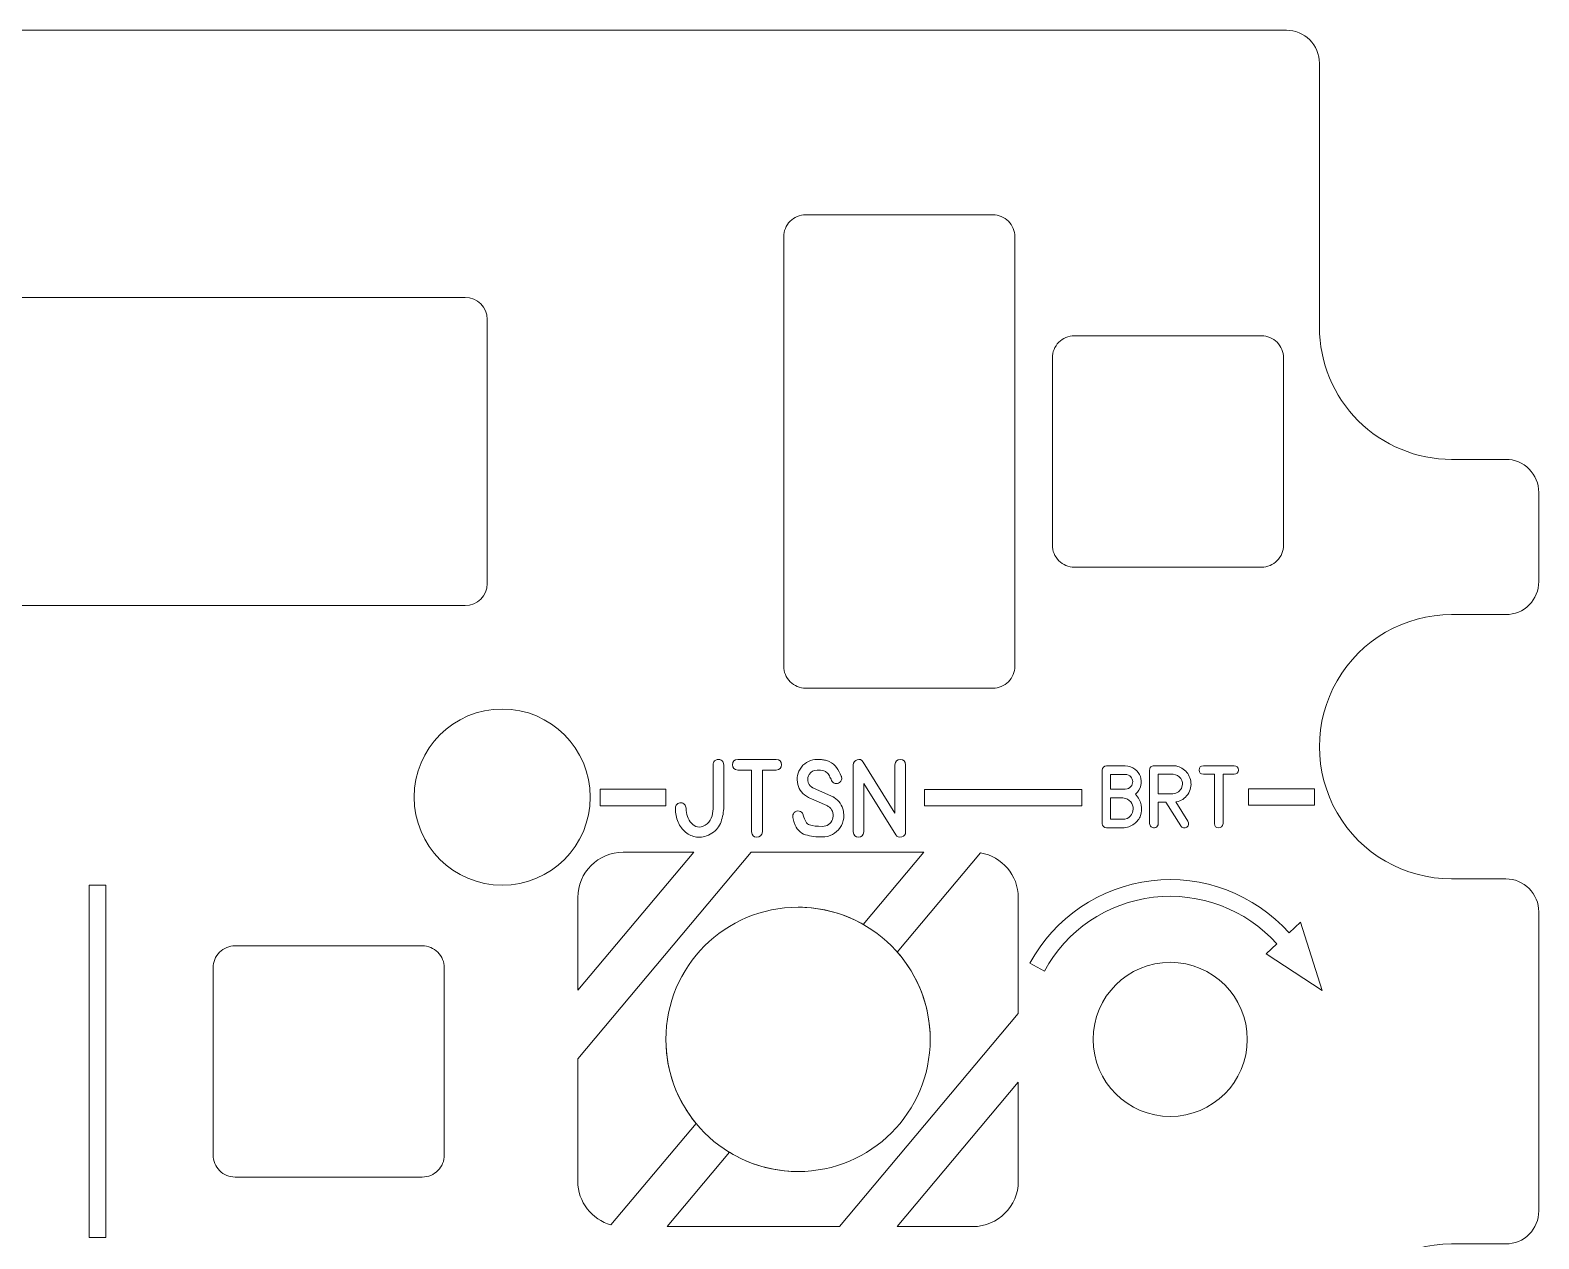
# Model space of a CAD drawing. Header units: millimetres. Extents: x -246 to 62, y -173 to 125.
# Drawn here: x -7 to 61.5, y 70.3 to 125.2 of the extents above; entities that cross this region are included whole.
import ezdxf

# ---------------------------------------------------------------- set-up
doc = ezdxf.new("R2010")
doc.units = ezdxf.units.MM
doc.header["$MEASUREMENT"] = 0
for name, color, linetype in [('Cut', 7, 'Continuous'), ('Engrave', 7, 'Continuous'), ('Markings', 7, 'Continuous')]:
    doc.layers.add(name, color=color, linetype=linetype)

msp = doc.modelspace()

# ---------------------------------------------------------------- linework, layer by layer
at = {"layer": 'Cut', "color": 250, "lineweight": 9}
msp.add_ellipse((14.4223, 90.3698), major_axis=(0, 4.0001), ratio=0.999975, dxfattribs=at)
for points, knots in [([(51.5314, 123.6949), (51.5312, 124.0929), (51.3728, 124.4746), (51.0911, 124.7559), (51.0911, 124.7559), (50.8095, 125.0372), (50.4295, 125.1951), (50.0314, 125.1949), (50.0314, 125.1949), (50.0314, 125.1949), (-71.4936, 125.1949), (-71.4936, 125.1949), (-71.4936, 125.1949), (-71.8916, 125.1946), (-72.2733, 125.0362), (-72.5546, 124.7546), (-72.5546, 124.7546), (-72.8359, 124.4729), (-72.9938, 124.0929), (-72.9936, 123.6949), (-72.9936, 123.6949), (-72.9936, 123.6949), (-72.9936, 111.7074), (-72.9936, 111.7074), (-72.9936, 111.7074), (-72.9926, 110.1171), (-73.6233, 108.5915), (-74.7471, 107.4663), (-74.7471, 107.4663), (-75.8709, 106.3411), (-77.4033, 105.7084), (-78.9936, 105.7074), (-78.9936, 105.7074), (-78.9936, 105.7074), (-81.4561, 105.7074), (-81.4561, 105.7074), (-81.4561, 105.7074), (-81.8541, 105.7071), (-82.2358, 105.5487), (-82.5171, 105.2671), (-82.5171, 105.2671), (-82.7984, 104.9854), (-82.9563, 104.6054), (-82.9561, 104.2074), (-82.9561, 104.2074), (-82.9561, 104.2074), (-82.9561, 100.1574), (-82.9561, 100.1574), (-82.9561, 100.1574), (-82.9558, 99.7593), (-82.7974, 99.3776), (-82.5158, 99.0963), (-82.5158, 99.0963), (-82.2341, 98.815), (-81.8541, 98.6571), (-81.4561, 98.6574), (-81.4561, 98.6574), (-81.4561, 98.6574), (-78.9936, 98.6574), (-78.9936, 98.6574), (-78.9936, 98.6574), (-76.85, 98.6574), (-74.8692, 97.5138), (-73.7974, 95.6574), (-73.7974, 95.6574), (-72.7256, 93.801), (-72.7256, 91.5138), (-73.7974, 89.6574), (-73.7974, 89.6574), (-74.8692, 87.801), (-76.85, 86.6574), (-78.9936, 86.6574), (-78.9936, 86.6574), (-78.9936, 86.6574), (-81.4561, 86.6574), (-81.4561, 86.6574), (-81.4561, 86.6574), (-81.8541, 86.6571), (-82.2358, 86.4987), (-82.5171, 86.2171), (-82.5171, 86.2171), (-82.7984, 85.9354), (-82.9563, 85.5554), (-82.9561, 85.1574), (-82.9561, 85.1574), (-82.9561, 85.1574), (-82.9561, 71.5824), (-82.9561, 71.5824), (-82.9561, 71.5824), (-82.9558, 71.1843), (-82.7974, 70.8026), (-82.5158, 70.5213), (-82.5158, 70.5213), (-82.2341, 70.24), (-81.8541, 70.0821), (-81.4561, 70.0824), (-81.4561, 70.0824), (-81.4561, 70.0824), (-78.9936, 70.0824), (-78.9936, 70.0824), (-78.9936, 70.0824), (-76.85, 70.0824), (-74.8692, 68.9388), (-73.7974, 67.0824), (-73.7974, 67.0824), (-72.7256, 65.226), (-72.7256, 62.9388), (-73.7974, 61.0824), (-73.7974, 61.0824), (-74.8692, 59.226), (-76.85, 58.0824), (-78.9936, 58.0824), (-78.9936, 58.0824), (-78.9936, 58.0824), (-81.4561, 58.0824), (-81.4561, 58.0824), (-81.4561, 58.0824), (-81.8541, 58.0821), (-82.2358, 57.9237), (-82.5171, 57.6421), (-82.5171, 57.6421), (-82.7984, 57.3604), (-82.9563, 56.9804), (-82.9561, 56.5824), (-82.9561, 56.5824), (-82.9561, 56.5824), (-82.9561, 52.5324), (-82.9561, 52.5324), (-82.9561, 52.5324), (-82.9558, 52.1343), (-82.7974, 51.7526), (-82.5158, 51.4713), (-82.5158, 51.4713), (-82.2341, 51.19), (-81.8541, 51.0321), (-81.4561, 51.0324), (-81.4561, 51.0324), (-81.4561, 51.0324), (-78.9936, 51.0324), (-78.9936, 51.0324), (-78.9936, 51.0324), (-77.4033, 51.0334), (-75.8777, 50.4026), (-74.7525, 49.2788), (-74.7525, 49.2788), (-73.6273, 48.155), (-72.9946, 46.6227), (-72.9936, 45.0324), (-72.9936, 45.0324), (-72.9936, 45.0324), (-72.9936, 33.0449), (-72.9936, 33.0449), (-72.9936, 33.0449), (-72.9933, 32.6468), (-72.8349, 32.2651), (-72.5533, 31.9838), (-72.5533, 31.9838), (-72.2716, 31.7025), (-71.8916, 31.5446), (-71.4936, 31.5449), (-71.4936, 31.5449), (-71.4936, 31.5449), (50.0314, 31.5449), (50.0314, 31.5449), (50.0314, 31.5449), (50.4295, 31.5451), (50.8112, 31.7035), (51.0925, 31.9852), (51.0925, 31.9852), (51.3738, 32.2668), (51.5317, 32.6468), (51.5314, 33.0449), (51.5314, 33.0449), (51.5314, 33.0449), (51.5314, 45.0324), (51.5314, 45.0324), (51.5314, 45.0324), (51.5304, 46.6227), (52.1612, 48.1482), (53.285, 49.2734), (53.285, 49.2734), (54.4088, 50.3987), (55.9411, 51.0314), (57.5314, 51.0324), (57.5314, 51.0324), (57.5314, 51.0324), (59.9939, 51.0324), (59.9939, 51.0324), (59.9939, 51.0324), (60.392, 51.0326), (60.7737, 51.191), (61.055, 51.4727), (61.055, 51.4727), (61.3363, 51.7543), (61.4942, 52.1343), (61.4939, 52.5324), (61.4939, 52.5324), (61.4939, 52.5324), (61.4939, 56.5824), (61.4939, 56.5824), (61.4939, 56.5824), (61.4937, 56.9804), (61.3353, 57.3621), (61.0536, 57.6434), (61.0536, 57.6434), (60.772, 57.9247), (60.392, 58.0826), (59.9939, 58.0824), (59.9939, 58.0824), (59.9939, 58.0824), (57.5314, 58.0824), (57.5314, 58.0824), (57.5314, 58.0824), (55.3878, 58.0824), (53.4071, 59.226), (52.3353, 61.0824), (52.3353, 61.0824), (51.2635, 62.9388), (51.2635, 65.226), (52.3353, 67.0824), (52.3353, 67.0824), (53.4071, 68.9388), (55.3878, 70.0824), (57.5314, 70.0824), (57.5314, 70.0824), (57.5314, 70.0824), (59.9939, 70.0824), (59.9939, 70.0824), (59.9939, 70.0824), (60.392, 70.0826), (60.7737, 70.241), (61.055, 70.5227), (61.055, 70.5227), (61.3363, 70.8043), (61.4942, 71.1843), (61.4939, 71.5824), (61.4939, 71.5824), (61.4939, 71.5824), (61.4939, 85.1574), (61.4939, 85.1574), (61.4939, 85.1574), (61.4937, 85.5554), (61.3353, 85.9371), (61.0536, 86.2184), (61.0536, 86.2184), (60.772, 86.4997), (60.392, 86.6576), (59.9939, 86.6574), (59.9939, 86.6574), (59.9939, 86.6574), (57.5314, 86.6574), (57.5314, 86.6574), (57.5314, 86.6574), (55.3878, 86.6574), (53.4071, 87.801), (52.3353, 89.6574), (52.3353, 89.6574), (51.2635, 91.5138), (51.2635, 93.801), (52.3353, 95.6574), (52.3353, 95.6574), (53.4071, 97.5138), (55.3878, 98.6574), (57.5314, 98.6574), (57.5314, 98.6574), (57.5314, 98.6574), (59.9939, 98.6574), (59.9939, 98.6574), (59.9939, 98.6574), (60.392, 98.6576), (60.7737, 98.816), (61.055, 99.0977), (61.055, 99.0977), (61.3363, 99.3793), (61.4942, 99.7593), (61.4939, 100.1574), (61.4939, 100.1574), (61.4939, 100.1574), (61.4939, 104.2074), (61.4939, 104.2074), (61.4939, 104.2074), (61.4937, 104.6054), (61.3353, 104.9871), (61.0536, 105.2684), (61.0536, 105.2684), (60.772, 105.5497), (60.392, 105.7076), (59.9939, 105.7074), (59.9939, 105.7074), (59.9939, 105.7074), (57.5314, 105.7074), (57.5314, 105.7074), (57.5314, 105.7074), (55.9411, 105.7064), (54.4156, 106.3371), (53.2904, 107.4609), (53.2904, 107.4609), (52.1651, 108.5847), (51.5324, 110.1171), (51.5314, 111.7074), (51.5314, 111.7074), (51.5314, 111.7074), (51.5314, 123.6949), (51.5314, 123.6949)], [0, 0, 0, 0, 0.012987, 0.012987, 0.012987, 0.012987, 0.025974, 0.025974, 0.025974, 0.025974, 0.038961, 0.038961, 0.038961, 0.038961, 0.0519481, 0.0519481, 0.0519481, 0.0519481, 0.0649351, 0.0649351, 0.0649351, 0.0649351, 0.0779221, 0.0779221, 0.0779221, 0.0779221, 0.0909091, 0.0909091, 0.0909091, 0.0909091, 0.1038961, 0.1038961, 0.1038961, 0.1038961, 0.1168831, 0.1168831, 0.1168831, 0.1168831, 0.1298701, 0.1298701, 0.1298701, 0.1298701, 0.1428571, 0.1428571, 0.1428571, 0.1428571, 0.1558442, 0.1558442, 0.1558442, 0.1558442, 0.1688312, 0.1688312, 0.1688312, 0.1688312, 0.1818182, 0.1818182, 0.1818182, 0.1818182, 0.1948052, 0.1948052, 0.1948052, 0.1948052, 0.2077922, 0.2077922, 0.2077922, 0.2077922, 0.2207792, 0.2207792, 0.2207792, 0.2207792, 0.2337662, 0.2337662, 0.2337662, 0.2337662, 0.2467532, 0.2467532, 0.2467532, 0.2467532, 0.2597403, 0.2597403, 0.2597403, 0.2597403, 0.2727273, 0.2727273, 0.2727273, 0.2727273, 0.2857143, 0.2857143, 0.2857143, 0.2857143, 0.2987013, 0.2987013, 0.2987013, 0.2987013, 0.3116883, 0.3116883, 0.3116883, 0.3116883, 0.3246753, 0.3246753, 0.3246753, 0.3246753, 0.3376623, 0.3376623, 0.3376623, 0.3376623, 0.3506494, 0.3506494, 0.3506494, 0.3506494, 0.3636364, 0.3636364, 0.3636364, 0.3636364, 0.3766234, 0.3766234, 0.3766234, 0.3766234, 0.3896104, 0.3896104, 0.3896104, 0.3896104, 0.4025974, 0.4025974, 0.4025974, 0.4025974, 0.4155844, 0.4155844, 0.4155844, 0.4155844, 0.4285714, 0.4285714, 0.4285714, 0.4285714, 0.4415584, 0.4415584, 0.4415584, 0.4415584, 0.4545455, 0.4545455, 0.4545455, 0.4545455, 0.4675325, 0.4675325, 0.4675325, 0.4675325, 0.4805195, 0.4805195, 0.4805195, 0.4805195, 0.4935065, 0.4935065, 0.4935065, 0.4935065, 0.5064935, 0.5064935, 0.5064935, 0.5064935, 0.5194805, 0.5194805, 0.5194805, 0.5194805, 0.5324675, 0.5324675, 0.5324675, 0.5324675, 0.5454545, 0.5454545, 0.5454545, 0.5454545, 0.5584416, 0.5584416, 0.5584416, 0.5584416, 0.5714286, 0.5714286, 0.5714286, 0.5714286, 0.5844156, 0.5844156, 0.5844156, 0.5844156, 0.5974026, 0.5974026, 0.5974026, 0.5974026, 0.6103896, 0.6103896, 0.6103896, 0.6103896, 0.6233766, 0.6233766, 0.6233766, 0.6233766, 0.6363636, 0.6363636, 0.6363636, 0.6363636, 0.6493506, 0.6493506, 0.6493506, 0.6493506, 0.6623377, 0.6623377, 0.6623377, 0.6623377, 0.6753247, 0.6753247, 0.6753247, 0.6753247, 0.6883117, 0.6883117, 0.6883117, 0.6883117, 0.7012987, 0.7012987, 0.7012987, 0.7012987, 0.7142857, 0.7142857, 0.7142857, 0.7142857, 0.7272727, 0.7272727, 0.7272727, 0.7272727, 0.7402597, 0.7402597, 0.7402597, 0.7402597, 0.7532468, 0.7532468, 0.7532468, 0.7532468, 0.7662338, 0.7662338, 0.7662338, 0.7662338, 0.7792208, 0.7792208, 0.7792208, 0.7792208, 0.7922078, 0.7922078, 0.7922078, 0.7922078, 0.8051948, 0.8051948, 0.8051948, 0.8051948, 0.8181818, 0.8181818, 0.8181818, 0.8181818, 0.8311688, 0.8311688, 0.8311688, 0.8311688, 0.8441558, 0.8441558, 0.8441558, 0.8441558, 0.8571429, 0.8571429, 0.8571429, 0.8571429, 0.8701299, 0.8701299, 0.8701299, 0.8701299, 0.8831169, 0.8831169, 0.8831169, 0.8831169, 0.8961039, 0.8961039, 0.8961039, 0.8961039, 0.9090909, 0.9090909, 0.9090909, 0.9090909, 0.9220779, 0.9220779, 0.9220779, 0.9220779, 0.9350649, 0.9350649, 0.9350649, 0.9350649, 0.9480519, 0.9480519, 0.9480519, 0.9480519, 0.961039, 0.961039, 0.961039, 0.961039, 0.974026, 0.974026, 0.974026, 0.974026, 1, 1, 1, 1]), ([(36.7041, 95.314), (36.7041, 95.314), (28.2041, 95.314), (28.2041, 95.314), (28.2041, 95.314), (27.9391, 95.3139), (27.6848, 95.419), (27.4973, 95.6063), (27.4973, 95.6063), (27.3097, 95.7936), (27.2043, 96.049), (27.2041, 96.314), (27.2041, 96.314), (27.2041, 96.314), (27.2041, 115.814), (27.2041, 115.814), (27.2041, 115.814), (27.204, 116.0791), (27.3091, 116.3333), (27.4964, 116.5209), (27.4964, 116.5209), (27.6837, 116.7084), (27.9391, 116.8139), (28.2041, 116.814), (28.2041, 116.814), (28.2041, 116.814), (36.7041, 116.814), (36.7041, 116.814), (36.7041, 116.814), (36.9692, 116.8142), (37.2234, 116.7091), (37.411, 116.5218), (37.411, 116.5218), (37.5985, 116.3345), (37.704, 116.0791), (37.7041, 115.814), (37.7041, 115.814), (37.7041, 115.814), (37.7041, 96.314), (37.7041, 96.314), (37.7041, 96.314), (37.7043, 96.049), (37.5992, 95.7947), (37.4119, 95.6072), (37.4119, 95.6072), (37.2246, 95.4197), (36.9692, 95.3142), (36.7041, 95.314)], [0, 0, 0, 0, 0.0769231, 0.0769231, 0.0769231, 0.0769231, 0.1538462, 0.1538462, 0.1538462, 0.1538462, 0.2307692, 0.2307692, 0.2307692, 0.2307692, 0.3076923, 0.3076923, 0.3076923, 0.3076923, 0.3846154, 0.3846154, 0.3846154, 0.3846154, 0.4615385, 0.4615385, 0.4615385, 0.4615385, 0.5384615, 0.5384615, 0.5384615, 0.5384615, 0.6153846, 0.6153846, 0.6153846, 0.6153846, 0.6923077, 0.6923077, 0.6923077, 0.6923077, 0.7692308, 0.7692308, 0.7692308, 0.7692308, 0.8461538, 0.8461538, 0.8461538, 0.8461538, 1, 1, 1, 1]), ([(-62.256, 113.064), (-62.256, 113.064), (12.744, 113.064), (12.744, 113.064), (12.744, 113.064), (13.2939, 113.064), (13.744, 112.614), (13.744, 112.064), (13.744, 112.064), (13.744, 112.064), (13.744, 100.064), (13.744, 100.064), (13.744, 100.064), (13.744, 99.514), (13.2939, 99.064), (12.744, 99.064), (12.744, 99.064), (12.744, 99.064), (-62.256, 99.064), (-62.256, 99.064), (-62.256, 99.064), (-62.806, 99.064), (-63.256, 99.514), (-63.256, 100.064), (-63.256, 100.064), (-63.256, 100.064), (-63.256, 112.064), (-63.256, 112.064), (-63.256, 112.064), (-63.256, 112.614), (-62.806, 113.064), (-62.256, 113.064)], [0, 0, 0, 0, 0.1111111, 0.1111111, 0.1111111, 0.1111111, 0.2222222, 0.2222222, 0.2222222, 0.2222222, 0.3333333, 0.3333333, 0.3333333, 0.3333333, 0.4444444, 0.4444444, 0.4444444, 0.4444444, 0.5555556, 0.5555556, 0.5555556, 0.5555556, 0.6666667, 0.6666667, 0.6666667, 0.6666667, 0.7777778, 0.7777778, 0.7777778, 0.7777778, 1, 1, 1, 1]), ([(48.9041, 100.814), (48.9041, 100.814), (40.4041, 100.814), (40.4041, 100.814), (40.4041, 100.814), (40.1391, 100.8139), (39.8848, 100.919), (39.6973, 101.1063), (39.6973, 101.1063), (39.5097, 101.2936), (39.4043, 101.549), (39.4041, 101.814), (39.4041, 101.814), (39.4041, 101.814), (39.4041, 110.314), (39.4041, 110.314), (39.4041, 110.314), (39.404, 110.5791), (39.5091, 110.8333), (39.6964, 111.0209), (39.6964, 111.0209), (39.8837, 111.2084), (40.1391, 111.3139), (40.4041, 111.314), (40.4041, 111.314), (40.4041, 111.314), (48.9041, 111.314), (48.9041, 111.314), (48.9041, 111.314), (49.1692, 111.3142), (49.4234, 111.2091), (49.611, 111.0218), (49.611, 111.0218), (49.7985, 110.8345), (49.904, 110.5791), (49.9041, 110.314), (49.9041, 110.314), (49.9041, 110.314), (49.9041, 101.814), (49.9041, 101.814), (49.9041, 101.814), (49.9043, 101.549), (49.7992, 101.2947), (49.6119, 101.1072), (49.6119, 101.1072), (49.4246, 100.9197), (49.1692, 100.8142), (48.9041, 100.814)], [0, 0, 0, 0, 0.0769231, 0.0769231, 0.0769231, 0.0769231, 0.1538462, 0.1538462, 0.1538462, 0.1538462, 0.2307692, 0.2307692, 0.2307692, 0.2307692, 0.3076923, 0.3076923, 0.3076923, 0.3076923, 0.3846154, 0.3846154, 0.3846154, 0.3846154, 0.4615385, 0.4615385, 0.4615385, 0.4615385, 0.5384615, 0.5384615, 0.5384615, 0.5384615, 0.6153846, 0.6153846, 0.6153846, 0.6153846, 0.6923077, 0.6923077, 0.6923077, 0.6923077, 0.7692308, 0.7692308, 0.7692308, 0.7692308, 0.8461538, 0.8461538, 0.8461538, 0.8461538, 1, 1, 1, 1]), ([(27.8564, 85.37), (31.1701, 85.37), (33.8564, 82.6836), (33.8564, 79.3699), (33.8564, 79.3699), (33.8564, 76.0563), (31.1701, 73.3699), (27.8564, 73.3699), (27.8564, 73.3699), (24.5427, 73.37), (21.8564, 76.0562), (21.8564, 79.3699), (21.8564, 79.3699), (21.8564, 82.6837), (24.5427, 85.3699), (27.8564, 85.37)], [0, 0, 0, 0, 0.2, 0.2, 0.2, 0.2, 0.4, 0.4, 0.4, 0.4, 0.6, 0.6, 0.6, 0.6, 1, 1, 1, 1]), ([(10.7939, 73.1199), (10.7939, 73.1199), (2.2939, 73.1199), (2.2939, 73.1199), (2.2939, 73.1199), (2.0289, 73.1197), (1.7746, 73.2248), (1.5871, 73.4121), (1.5871, 73.4121), (1.3995, 73.5994), (1.2941, 73.8548), (1.2939, 74.1199), (1.2939, 74.1199), (1.2939, 74.1199), (1.2939, 82.6199), (1.2939, 82.6199), (1.2939, 82.6199), (1.2938, 82.8849), (1.3989, 83.1392), (1.5862, 83.3267), (1.5862, 83.3267), (1.7735, 83.5143), (2.0289, 83.6197), (2.2939, 83.6199), (2.2939, 83.6199), (2.2939, 83.6199), (10.7939, 83.6199), (10.7939, 83.6199), (10.7939, 83.6199), (11.059, 83.62), (11.3132, 83.5149), (11.5008, 83.3276), (11.5008, 83.3276), (11.6883, 83.1403), (11.7938, 82.8849), (11.7939, 82.6199), (11.7939, 82.6199), (11.7939, 82.6199), (11.7939, 74.1199), (11.7939, 74.1199), (11.7939, 74.1199), (11.7941, 73.8548), (11.689, 73.6006), (11.5017, 73.413), (11.5017, 73.413), (11.3144, 73.2255), (11.059, 73.12), (10.7939, 73.1199)], [0, 0, 0, 0, 0.0769231, 0.0769231, 0.0769231, 0.0769231, 0.1538462, 0.1538462, 0.1538462, 0.1538462, 0.2307692, 0.2307692, 0.2307692, 0.2307692, 0.3076923, 0.3076923, 0.3076923, 0.3076923, 0.3846154, 0.3846154, 0.3846154, 0.3846154, 0.4615385, 0.4615385, 0.4615385, 0.4615385, 0.5384615, 0.5384615, 0.5384615, 0.5384615, 0.6153846, 0.6153846, 0.6153846, 0.6153846, 0.6923077, 0.6923077, 0.6923077, 0.6923077, 0.7692308, 0.7692308, 0.7692308, 0.7692308, 0.8461538, 0.8461538, 0.8461538, 0.8461538, 1, 1, 1, 1]), ([(44.7565, 82.8699), (46.6895, 82.8699), (48.2564, 81.3028), (48.2564, 79.3698), (48.2564, 79.3698), (48.2564, 77.4369), (46.6894, 75.8699), (44.7564, 75.8699), (44.7564, 75.8699), (42.8234, 75.8699), (41.2564, 77.4369), (41.2564, 79.3698), (41.2564, 79.3698), (41.2564, 81.3028), (42.8234, 82.8698), (44.7565, 82.8699)], [0, 0, 0, 0, 0.2, 0.2, 0.2, 0.2, 0.4, 0.4, 0.4, 0.4, 0.6, 0.6, 0.6, 0.6, 1, 1, 1, 1])]:
    msp.add_open_spline(points, degree=3, knots=knots, dxfattribs=at)
at = {"layer": 'Engrave', "color": 240, "lineweight": 9}
for points, knots in [([(22.7694, 89.8737), (22.7694, 89.8737), (22.7694, 89.8443), (22.7694, 89.8443), (22.7694, 89.8443), (22.7694, 89.7343), (22.7911, 89.6185), (22.8341, 89.4974), (22.8341, 89.4974), (22.877, 89.3763), (22.9375, 89.2728), (23.0151, 89.1875), (23.0151, 89.1875), (23.0928, 89.1017), (23.1845, 89.0452), (23.2903, 89.0176), (23.2903, 89.0176), (23.3967, 88.99), (23.5131, 89.0153), (23.6395, 89.0935), (23.6395, 89.0935), (23.7636, 89.1693), (23.8547, 89.2781), (23.9124, 89.4209), (23.9124, 89.4209), (23.9706, 89.5632), (23.9994, 89.7043), (23.9994, 89.8443), (23.9994, 89.8443), (23.9994, 89.8443), (23.9994, 91.8409), (23.9994, 91.8409), (23.9994, 91.8409), (23.9994, 91.9086), (24.0229, 91.9656), (24.0699, 92.0114), (24.0699, 92.0114), (24.1346, 92.0755), (24.2116, 92.0961), (24.3028, 92.0726), (24.3028, 92.0726), (24.3933, 92.0491), (24.4503, 91.9926), (24.4733, 91.9027), (24.4733, 91.9027), (24.4768, 91.8856), (24.4791, 91.865), (24.4815, 91.8409), (24.4815, 91.8409), (24.4815, 91.8409), (24.4815, 89.8443), (24.4815, 89.8443), (24.4815, 89.8443), (24.4668, 89.6103), (24.4156, 89.3868), (24.3286, 89.1752), (24.3286, 89.1752), (24.241, 88.9635), (24.0864, 88.8001), (23.8636, 88.6854), (23.8636, 88.6854), (23.6472, 88.5737), (23.4438, 88.5314), (23.2527, 88.5578), (23.2527, 88.5578), (23.0616, 88.5843), (22.894, 88.6566), (22.7506, 88.7754), (22.7506, 88.7754), (22.6071, 88.8947), (22.4936, 89.0488), (22.4101, 89.2381), (22.4101, 89.2381), (22.3272, 89.4274), (22.2855, 89.6297), (22.2855, 89.8443), (22.2855, 89.8443), (22.2855, 89.8443), (22.2855, 89.8737), (22.2855, 89.8737), (22.2855, 89.8737), (22.2855, 89.9424), (22.3108, 90.0007), (22.3613, 90.0489), (22.3613, 90.0489), (22.4119, 90.0965), (22.4719, 90.1182), (22.5424, 90.1147), (22.5424, 90.1147), (22.6053, 90.1112), (22.6588, 90.0859), (22.7029, 90.0383), (22.7029, 90.0383), (22.7476, 89.9907), (22.7694, 89.936), (22.7694, 89.8737)], [0, 0, 0, 0, 0.04, 0.04, 0.04, 0.04, 0.08, 0.08, 0.08, 0.08, 0.12, 0.12, 0.12, 0.12, 0.16, 0.16, 0.16, 0.16, 0.2, 0.2, 0.2, 0.2, 0.24, 0.24, 0.24, 0.24, 0.28, 0.28, 0.28, 0.28, 0.32, 0.32, 0.32, 0.32, 0.36, 0.36, 0.36, 0.36, 0.4, 0.4, 0.4, 0.4, 0.44, 0.44, 0.44, 0.44, 0.48, 0.48, 0.48, 0.48, 0.52, 0.52, 0.52, 0.52, 0.56, 0.56, 0.56, 0.56, 0.6, 0.6, 0.6, 0.6, 0.64, 0.64, 0.64, 0.64, 0.68, 0.68, 0.68, 0.68, 0.72, 0.72, 0.72, 0.72, 0.76, 0.76, 0.76, 0.76, 0.8, 0.8, 0.8, 0.8, 0.84, 0.84, 0.84, 0.84, 0.88, 0.88, 0.88, 0.88, 0.92, 0.92, 0.92, 0.92, 1, 1, 1, 1]), ([(25.7491, 88.7954), (25.7491, 88.7954), (25.7491, 91.5964), (25.7491, 91.5964), (25.7491, 91.5964), (25.7491, 91.5964), (25.1171, 91.5964), (25.1171, 91.5964), (25.1171, 91.5964), (24.9565, 91.6087), (24.876, 91.6898), (24.8766, 91.838), (24.8766, 91.838), (24.8772, 91.9868), (24.9577, 92.0685), (25.1171, 92.082), (25.1171, 92.082), (25.1171, 92.082), (26.8656, 92.082), (26.8656, 92.082), (26.8656, 92.082), (27.0238, 92.0697), (27.1037, 91.9879), (27.1043, 91.838), (27.1043, 91.838), (27.1049, 91.6887), (27.025, 91.6075), (26.8656, 91.5964), (26.8656, 91.5964), (26.8656, 91.5964), (26.2353, 91.5964), (26.2353, 91.5964), (26.2353, 91.5964), (26.2353, 91.5964), (26.2353, 88.7954), (26.2353, 88.7954), (26.2353, 88.7954), (26.2089, 88.6325), (26.1242, 88.5519), (25.9808, 88.5543), (25.9808, 88.5543), (25.8379, 88.5567), (25.7609, 88.6372), (25.7491, 88.7954)], [0, 0, 0, 0, 0.0833333, 0.0833333, 0.0833333, 0.0833333, 0.1666667, 0.1666667, 0.1666667, 0.1666667, 0.25, 0.25, 0.25, 0.25, 0.3333333, 0.3333333, 0.3333333, 0.3333333, 0.4166667, 0.4166667, 0.4166667, 0.4166667, 0.5, 0.5, 0.5, 0.5, 0.5833333, 0.5833333, 0.5833333, 0.5833333, 0.6666667, 0.6666667, 0.6666667, 0.6666667, 0.75, 0.75, 0.75, 0.75, 0.8333333, 0.8333333, 0.8333333, 0.8333333, 1, 1, 1, 1]), ([(29.3509, 90.4316), (29.3509, 90.4316), (29.3785, 90.4199), (29.3785, 90.4199), (29.3785, 90.4199), (29.3785, 90.4199), (29.4097, 90.4046), (29.4097, 90.4046), (29.4097, 90.4046), (29.4097, 90.4046), (29.4373, 90.3887), (29.4373, 90.3887), (29.4373, 90.3887), (29.445, 90.3828), (29.4544, 90.3775), (29.4638, 90.3722), (29.4638, 90.3722), (29.4738, 90.3675), (29.4832, 90.3617), (29.4926, 90.3564), (29.4926, 90.3564), (29.7195, 90.207), (29.8606, 90.0001), (29.9141, 89.7361), (29.9141, 89.7361), (29.9347, 89.6326), (29.9394, 89.5262), (29.9283, 89.4174), (29.9283, 89.4174), (29.9094, 89.261), (29.8548, 89.117), (29.7636, 88.9841), (29.7636, 88.9841), (29.6725, 88.8512), (29.5578, 88.7489), (29.4203, 88.6766), (29.4203, 88.6766), (29.2721, 88.5984), (29.1186, 88.5596), (28.9599, 88.5596), (28.9599, 88.5596), (28.6936, 88.5596), (28.4396, 88.5937), (28.1967, 88.6619), (28.1967, 88.6619), (27.9545, 88.7301), (27.7817, 88.9129), (27.6788, 89.2105), (27.6788, 89.2105), (27.6646, 89.2487), (27.6547, 89.2875), (27.6476, 89.3275), (27.6476, 89.3275), (27.6405, 89.368), (27.6323, 89.408), (27.6235, 89.4486), (27.6235, 89.4486), (27.6064, 89.5309), (27.6264, 89.6038), (27.6846, 89.6673), (27.6846, 89.6673), (27.7423, 89.7302), (27.8146, 89.7543), (27.9004, 89.7396), (27.9004, 89.7396), (27.9915, 89.7208), (28.0545, 89.6649), (28.0903, 89.5709), (28.0903, 89.5709), (28.0903, 89.5709), (28.0956, 89.555), (28.0956, 89.555), (28.0956, 89.555), (28.1503, 89.3057), (28.2467, 89.1569), (28.3837, 89.1087), (28.3837, 89.1087), (28.5213, 89.0605), (28.7118, 89.0388), (28.9564, 89.0435), (28.9564, 89.0435), (29.1816, 89.0435), (29.3362, 89.1493), (29.4203, 89.3604), (29.4203, 89.3604), (29.4567, 89.4545), (29.4626, 89.5526), (29.4373, 89.6544), (29.4373, 89.6544), (29.412, 89.7555), (29.3621, 89.8407), (29.2874, 89.9083), (29.2874, 89.9083), (29.2539, 89.9372), (29.2104, 89.9636), (29.1563, 89.9889), (29.1563, 89.9889), (29.1563, 89.9889), (28.359, 90.3387), (28.359, 90.3387), (28.359, 90.3387), (28.359, 90.3387), (28.3331, 90.3528), (28.3331, 90.3528), (28.3331, 90.3528), (28.0721, 90.4904), (27.9104, 90.6862), (27.8475, 90.9402), (27.8475, 90.9402), (27.7705, 91.2342), (27.824, 91.4976), (28.0086, 91.7316), (28.0086, 91.7316), (28.1926, 91.965), (28.4349, 92.082), (28.7341, 92.082), (28.7341, 92.082), (28.7341, 92.082), (28.924, 92.0767), (28.924, 92.0767), (28.924, 92.0767), (28.9858, 92.0655), (29.0457, 92.0544), (29.1028, 92.0432), (29.1028, 92.0432), (29.1604, 92.0326), (29.2186, 92.0138), (29.2768, 91.9873), (29.2768, 91.9873), (29.4214, 91.9197), (29.5326, 91.8262), (29.6096, 91.7081), (29.6096, 91.7081), (29.6866, 91.5899), (29.756, 91.4617), (29.8177, 91.3241), (29.8177, 91.3241), (29.8236, 91.3112), (29.8289, 91.2965), (29.8336, 91.2794), (29.8336, 91.2794), (29.8459, 91.223), (29.8401, 91.1719), (29.816, 91.126), (29.816, 91.126), (29.8024, 91.0972), (29.7877, 91.0754), (29.773, 91.0607), (29.773, 91.0607), (29.7583, 91.0454), (29.746, 91.0354), (29.7372, 91.0296), (29.7372, 91.0296), (29.6772, 90.9872), (29.6119, 90.9743), (29.5408, 90.9919), (29.5408, 90.9919), (29.4691, 91.0078), (29.415, 91.0537), (29.3768, 91.1295), (29.3768, 91.1295), (29.3468, 91.196), (29.315, 91.2642), (29.2815, 91.3335), (29.2815, 91.3335), (29.2474, 91.4029), (29.1998, 91.4605), (29.1392, 91.507), (29.1392, 91.507), (29.1139, 91.5252), (29.0893, 91.5387), (29.0657, 91.547), (29.0657, 91.547), (29.0422, 91.5558), (29.0163, 91.5652), (28.9875, 91.5758), (28.9875, 91.5758), (28.9875, 91.5758), (28.8758, 91.5946), (28.8758, 91.5946), (28.8758, 91.5946), (28.8758, 91.5946), (28.7171, 91.5999), (28.7171, 91.5999), (28.7171, 91.5999), (28.563, 91.5975), (28.4454, 91.5311), (28.3643, 91.4), (28.3643, 91.4), (28.309, 91.3159), (28.2885, 91.2224), (28.302, 91.1189), (28.302, 91.1189), (28.3179, 90.9919), (28.3778, 90.8932), (28.4813, 90.8226), (28.4813, 90.8226), (28.486, 90.8197), (28.4907, 90.8156), (28.4966, 90.8114), (28.4966, 90.8114), (28.5025, 90.8079), (28.5089, 90.8038), (28.5154, 90.8003), (28.5154, 90.8003), (28.5154, 90.8003), (28.5348, 90.792), (28.5348, 90.792), (28.5348, 90.792), (28.5348, 90.792), (28.5554, 90.7832), (28.5554, 90.7832), (28.5554, 90.7832), (28.5554, 90.7832), (29.3509, 90.4316), (29.3509, 90.4316)], [0, 0, 0, 0, 0.0181818, 0.0181818, 0.0181818, 0.0181818, 0.0363636, 0.0363636, 0.0363636, 0.0363636, 0.0545455, 0.0545455, 0.0545455, 0.0545455, 0.0727273, 0.0727273, 0.0727273, 0.0727273, 0.0909091, 0.0909091, 0.0909091, 0.0909091, 0.1090909, 0.1090909, 0.1090909, 0.1090909, 0.1272727, 0.1272727, 0.1272727, 0.1272727, 0.1454545, 0.1454545, 0.1454545, 0.1454545, 0.1636364, 0.1636364, 0.1636364, 0.1636364, 0.1818182, 0.1818182, 0.1818182, 0.1818182, 0.2, 0.2, 0.2, 0.2, 0.2181818, 0.2181818, 0.2181818, 0.2181818, 0.2363636, 0.2363636, 0.2363636, 0.2363636, 0.2545455, 0.2545455, 0.2545455, 0.2545455, 0.2727273, 0.2727273, 0.2727273, 0.2727273, 0.2909091, 0.2909091, 0.2909091, 0.2909091, 0.3090909, 0.3090909, 0.3090909, 0.3090909, 0.3272727, 0.3272727, 0.3272727, 0.3272727, 0.3454545, 0.3454545, 0.3454545, 0.3454545, 0.3636364, 0.3636364, 0.3636364, 0.3636364, 0.3818182, 0.3818182, 0.3818182, 0.3818182, 0.4, 0.4, 0.4, 0.4, 0.4181818, 0.4181818, 0.4181818, 0.4181818, 0.4363636, 0.4363636, 0.4363636, 0.4363636, 0.4545455, 0.4545455, 0.4545455, 0.4545455, 0.4727273, 0.4727273, 0.4727273, 0.4727273, 0.4909091, 0.4909091, 0.4909091, 0.4909091, 0.5090909, 0.5090909, 0.5090909, 0.5090909, 0.5272727, 0.5272727, 0.5272727, 0.5272727, 0.5454545, 0.5454545, 0.5454545, 0.5454545, 0.5636364, 0.5636364, 0.5636364, 0.5636364, 0.5818182, 0.5818182, 0.5818182, 0.5818182, 0.6, 0.6, 0.6, 0.6, 0.6181818, 0.6181818, 0.6181818, 0.6181818, 0.6363636, 0.6363636, 0.6363636, 0.6363636, 0.6545455, 0.6545455, 0.6545455, 0.6545455, 0.6727273, 0.6727273, 0.6727273, 0.6727273, 0.6909091, 0.6909091, 0.6909091, 0.6909091, 0.7090909, 0.7090909, 0.7090909, 0.7090909, 0.7272727, 0.7272727, 0.7272727, 0.7272727, 0.7454545, 0.7454545, 0.7454545, 0.7454545, 0.7636364, 0.7636364, 0.7636364, 0.7636364, 0.7818182, 0.7818182, 0.7818182, 0.7818182, 0.8, 0.8, 0.8, 0.8, 0.8181818, 0.8181818, 0.8181818, 0.8181818, 0.8363636, 0.8363636, 0.8363636, 0.8363636, 0.8545455, 0.8545455, 0.8545455, 0.8545455, 0.8727273, 0.8727273, 0.8727273, 0.8727273, 0.8909091, 0.8909091, 0.8909091, 0.8909091, 0.9090909, 0.9090909, 0.9090909, 0.9090909, 0.9272727, 0.9272727, 0.9272727, 0.9272727, 0.9454545, 0.9454545, 0.9454545, 0.9454545, 0.9636364, 0.9636364, 0.9636364, 0.9636364, 1, 1, 1, 1]), ([(32.7392, 88.7918), (32.7392, 88.6713), (32.681, 88.5949), (32.5646, 88.5619), (32.5646, 88.5619), (32.4476, 88.5296), (32.3577, 88.5637), (32.293, 88.6648), (32.293, 88.6648), (32.293, 88.6648), (30.846, 90.9849), (30.846, 90.9849), (30.846, 90.9849), (30.846, 90.9849), (30.846, 88.7918), (30.846, 88.7918), (30.846, 88.7918), (30.8208, 88.6313), (30.7396, 88.5508), (30.6026, 88.5508), (30.6026, 88.5508), (30.4651, 88.5508), (30.3845, 88.6313), (30.3604, 88.7918), (30.3604, 88.7918), (30.3604, 88.7918), (30.3604, 91.8339), (30.3604, 91.8339), (30.3604, 91.8339), (30.3775, 91.9532), (30.4386, 92.032), (30.5438, 92.0702), (30.5438, 92.0702), (30.6491, 92.1079), (30.7367, 92.072), (30.8067, 91.9632), (30.8067, 91.9632), (30.8067, 91.9632), (32.2536, 89.6397), (32.2536, 89.6397), (32.2536, 89.6397), (32.2536, 89.6397), (32.2536, 91.8339), (32.2536, 91.8339), (32.2536, 91.8339), (32.2754, 91.9979), (32.3588, 92.0796), (32.5041, 92.0779), (32.5041, 92.0779), (32.6493, 92.0761), (32.7275, 91.995), (32.7392, 91.8339), (32.7392, 91.8339), (32.7392, 91.8339), (32.7392, 88.7918), (32.7392, 88.7918)], [0, 0, 0, 0, 0.0666667, 0.0666667, 0.0666667, 0.0666667, 0.1333333, 0.1333333, 0.1333333, 0.1333333, 0.2, 0.2, 0.2, 0.2, 0.2666667, 0.2666667, 0.2666667, 0.2666667, 0.3333333, 0.3333333, 0.3333333, 0.3333333, 0.4, 0.4, 0.4, 0.4, 0.4666667, 0.4666667, 0.4666667, 0.4666667, 0.5333333, 0.5333333, 0.5333333, 0.5333333, 0.6, 0.6, 0.6, 0.6, 0.6666667, 0.6666667, 0.6666667, 0.6666667, 0.7333333, 0.7333333, 0.7333333, 0.7333333, 0.8, 0.8, 0.8, 0.8, 0.8666667, 0.8666667, 0.8666667, 0.8666667, 1, 1, 1, 1]), ([(42.7134, 91.7957), (42.8879, 91.7811), (43.0346, 91.728), (43.1536, 91.6372), (43.1536, 91.6372), (43.2726, 91.5464), (43.3554, 91.4368), (43.401, 91.3084), (43.401, 91.3084), (43.4471, 91.1805), (43.4533, 91.0441), (43.4199, 90.8992), (43.4199, 90.8992), (43.3865, 90.7548), (43.3051, 90.6217), (43.1767, 90.5003), (43.1767, 90.5003), (43.3183, 90.3517), (43.4062, 90.1908), (43.441, 90.0182), (43.441, 90.0182), (43.4758, 89.8456), (43.465, 89.6838), (43.4086, 89.5337), (43.4086, 89.5337), (43.3521, 89.3837), (43.2543, 89.2562), (43.1146, 89.1513), (43.1146, 89.1513), (42.9749, 89.0464), (42.8018, 88.9871), (42.5948, 88.9735), (42.5948, 88.9735), (42.5948, 88.9735), (42.5911, 88.9735), (42.5911, 88.9735), (42.5911, 88.9735), (42.5911, 88.9735), (41.8578, 88.9735), (41.8578, 88.9735), (41.8578, 88.9735), (41.7449, 88.989), (41.6795, 89.053), (41.6621, 89.1649), (41.6621, 89.1649), (41.6621, 89.1649), (41.6621, 91.6), (41.6621, 91.6), (41.6621, 91.6), (41.6776, 91.7139), (41.743, 91.7792), (41.8578, 91.7957), (41.8578, 91.7957), (41.8578, 91.7957), (42.7134, 91.7957), (42.7134, 91.7957)], [0, 0, 0, 0, 0.0666667, 0.0666667, 0.0666667, 0.0666667, 0.1333333, 0.1333333, 0.1333333, 0.1333333, 0.2, 0.2, 0.2, 0.2, 0.2666667, 0.2666667, 0.2666667, 0.2666667, 0.3333333, 0.3333333, 0.3333333, 0.3333333, 0.4, 0.4, 0.4, 0.4, 0.4666667, 0.4666667, 0.4666667, 0.4666667, 0.5333333, 0.5333333, 0.5333333, 0.5333333, 0.6, 0.6, 0.6, 0.6, 0.6666667, 0.6666667, 0.6666667, 0.6666667, 0.7333333, 0.7333333, 0.7333333, 0.7333333, 0.8, 0.8, 0.8, 0.8, 0.8666667, 0.8666667, 0.8666667, 0.8666667, 1, 1, 1, 1]), ([(42.7134, 91.4044), (42.7134, 91.4044), (42.052, 91.4044), (42.052, 91.4044), (42.052, 91.4044), (42.052, 91.4044), (42.052, 90.7251), (42.052, 90.7251), (42.052, 90.7251), (42.052, 90.7251), (42.7176, 90.7251), (42.7176, 90.7251), (42.7176, 90.7251), (42.8314, 90.7369), (42.9166, 90.7778), (42.9721, 90.8484), (42.9721, 90.8484), (43.0276, 90.9185), (43.0544, 90.9937), (43.0534, 91.0742), (43.0534, 91.0742), (43.052, 91.1546), (43.0229, 91.228), (42.9655, 91.2948), (42.9655, 91.2948), (42.9086, 91.3616), (42.8248, 91.3978), (42.7134, 91.4044)], [0, 0, 0, 0, 0.125, 0.125, 0.125, 0.125, 0.25, 0.25, 0.25, 0.25, 0.375, 0.375, 0.375, 0.375, 0.5, 0.5, 0.5, 0.5, 0.625, 0.625, 0.625, 0.625, 0.75, 0.75, 0.75, 0.75, 1, 1, 1, 1]), ([(45.562, 89.2727), (45.6208, 89.1687), (45.6043, 89.0817), (45.5126, 89.0107), (45.5126, 89.0107), (45.4684, 88.9796), (45.4176, 88.9688), (45.3602, 88.9791), (45.3602, 88.9791), (45.3028, 88.989), (45.2609, 89.0177), (45.2341, 89.0643), (45.2341, 89.0643), (45.2341, 89.0643), (44.5549, 90.1381), (44.5549, 90.1381), (44.5549, 90.1381), (44.5549, 90.1381), (44.2101, 90.1381), (44.2101, 90.1381), (44.2101, 90.1381), (44.2101, 90.1381), (44.2101, 89.1678), (44.2101, 89.1678), (44.2101, 89.1678), (44.2101, 89.0878), (44.1739, 89.0304), (44.1015, 88.9947), (44.1015, 88.9947), (44.0286, 88.9594), (43.9608, 88.966), (43.8973, 89.0149), (43.8973, 89.0149), (43.847, 89.0525), (43.8216, 89.1033), (43.8216, 89.1678), (43.8216, 89.1678), (43.8216, 89.1678), (43.8216, 91.6028), (43.8216, 91.6028), (43.8216, 91.6028), (43.8216, 91.656), (43.8404, 91.7016), (43.8776, 91.7393), (43.8776, 91.7393), (43.9147, 91.7769), (43.9604, 91.7957), (44.0145, 91.7957), (44.0145, 91.7957), (44.0145, 91.7957), (44.87, 91.7957), (44.87, 91.7957), (44.87, 91.7957), (45.0761, 91.7957), (45.2548, 91.7303), (45.4063, 91.5996), (45.4063, 91.5996), (45.5577, 91.4683), (45.6523, 91.3023), (45.689, 91.101), (45.689, 91.101), (45.7275, 90.8851), (45.6819, 90.6833), (45.5516, 90.4956), (45.5516, 90.4956), (45.4218, 90.3075), (45.2492, 90.1936), (45.0342, 90.1532), (45.0342, 90.1532), (45.0342, 90.1532), (45.0079, 90.1489), (45.0079, 90.1489), (45.0079, 90.1489), (45.0079, 90.1489), (45.562, 89.2727), (45.562, 89.2727)], [0, 0, 0, 0, 0.05, 0.05, 0.05, 0.05, 0.1, 0.1, 0.1, 0.1, 0.15, 0.15, 0.15, 0.15, 0.2, 0.2, 0.2, 0.2, 0.25, 0.25, 0.25, 0.25, 0.3, 0.3, 0.3, 0.3, 0.35, 0.35, 0.35, 0.35, 0.4, 0.4, 0.4, 0.4, 0.45, 0.45, 0.45, 0.45, 0.5, 0.5, 0.5, 0.5, 0.55, 0.55, 0.55, 0.55, 0.6, 0.6, 0.6, 0.6, 0.65, 0.65, 0.65, 0.65, 0.7, 0.7, 0.7, 0.7, 0.75, 0.75, 0.75, 0.75, 0.8, 0.8, 0.8, 0.8, 0.85, 0.85, 0.85, 0.85, 0.9, 0.9, 0.9, 0.9, 1, 1, 1, 1]), ([(44.87, 90.5252), (44.9641, 90.5252), (45.0507, 90.5535), (45.1302, 90.6108), (45.1302, 90.6108), (45.2097, 90.6678), (45.2628, 90.7421), (45.2906, 90.8338), (45.2906, 90.8338), (45.3338, 90.9754), (45.3141, 91.1033), (45.2313, 91.2176), (45.2313, 91.2176), (45.1485, 91.3319), (45.0347, 91.3949), (44.8898, 91.4072), (44.8898, 91.4072), (44.8898, 91.4072), (44.2101, 91.4072), (44.2101, 91.4072), (44.2101, 91.4072), (44.2101, 91.4072), (44.2101, 90.5252), (44.2101, 90.5252), (44.2101, 90.5252), (44.2101, 90.5252), (44.87, 90.5252), (44.87, 90.5252)], [0, 0, 0, 0, 0.125, 0.125, 0.125, 0.125, 0.25, 0.25, 0.25, 0.25, 0.375, 0.375, 0.375, 0.375, 0.5, 0.5, 0.5, 0.5, 0.625, 0.625, 0.625, 0.625, 0.75, 0.75, 0.75, 0.75, 1, 1, 1, 1]), ([(46.7661, 89.1664), (46.7661, 89.1664), (46.7661, 91.4072), (46.7661, 91.4072), (46.7661, 91.4072), (46.7661, 91.4072), (46.2605, 91.4072), (46.2605, 91.4072), (46.2605, 91.4072), (46.132, 91.4171), (46.0676, 91.482), (46.0681, 91.6005), (46.0681, 91.6005), (46.0685, 91.7195), (46.133, 91.7849), (46.2605, 91.7957), (46.2605, 91.7957), (46.2605, 91.7957), (47.6593, 91.7957), (47.6593, 91.7957), (47.6593, 91.7957), (47.7858, 91.7858), (47.8498, 91.7204), (47.8503, 91.6005), (47.8503, 91.6005), (47.8508, 91.481), (47.7868, 91.4161), (47.6593, 91.4072), (47.6593, 91.4072), (47.6593, 91.4072), (47.1551, 91.4072), (47.1551, 91.4072), (47.1551, 91.4072), (47.1551, 91.4072), (47.1551, 89.1664), (47.1551, 89.1664), (47.1551, 89.1664), (47.1339, 89.0361), (47.0662, 88.9716), (46.9514, 88.9735), (46.9514, 88.9735), (46.8371, 88.9754), (46.7755, 89.0398), (46.7661, 89.1664)], [0, 0, 0, 0, 0.0833333, 0.0833333, 0.0833333, 0.0833333, 0.1666667, 0.1666667, 0.1666667, 0.1666667, 0.25, 0.25, 0.25, 0.25, 0.3333333, 0.3333333, 0.3333333, 0.3333333, 0.4166667, 0.4166667, 0.4166667, 0.4166667, 0.5, 0.5, 0.5, 0.5, 0.5833333, 0.5833333, 0.5833333, 0.5833333, 0.6666667, 0.6666667, 0.6666667, 0.6666667, 0.75, 0.75, 0.75, 0.75, 0.8333333, 0.8333333, 0.8333333, 0.8333333, 1, 1, 1, 1]), ([(21.8564, 89.9801), (21.8564, 89.9801), (18.8638, 89.9801), (18.8638, 89.9801), (18.8638, 89.9801), (18.8638, 89.9801), (18.8638, 90.7301), (18.8638, 90.7301), (18.8638, 90.7301), (18.8638, 90.7301), (21.8564, 90.7301), (21.8564, 90.7301), (21.8564, 90.7301), (21.8564, 90.7301), (21.8564, 89.9801), (21.8564, 89.9801)], [0, 0, 0, 0, 0.2, 0.2, 0.2, 0.2, 0.4, 0.4, 0.4, 0.4, 0.6, 0.6, 0.6, 0.6, 1, 1, 1, 1]), ([(33.6027, 90.7231), (33.6027, 90.7231), (40.7464, 90.7231), (40.7464, 90.7231), (40.7464, 90.7231), (40.7464, 90.7231), (40.7464, 89.9731), (40.7464, 89.9731), (40.7464, 89.9731), (40.7464, 89.9731), (33.6027, 89.9731), (33.6027, 89.9731), (33.6027, 89.9731), (33.6027, 89.9731), (33.6027, 90.7231), (33.6027, 90.7231)], [0, 0, 0, 0, 0.2, 0.2, 0.2, 0.2, 0.4, 0.4, 0.4, 0.4, 0.6, 0.6, 0.6, 0.6, 1, 1, 1, 1]), ([(51.3005, 90.0025), (51.3005, 90.0025), (48.3079, 90.0025), (48.3079, 90.0025), (48.3079, 90.0025), (48.3079, 90.0025), (48.3079, 90.7525), (48.3079, 90.7525), (48.3079, 90.7525), (48.3079, 90.7525), (51.3005, 90.7525), (51.3005, 90.7525), (51.3005, 90.7525), (51.3005, 90.7525), (51.3005, 90.0025), (51.3005, 90.0025)], [0, 0, 0, 0, 0.2, 0.2, 0.2, 0.2, 0.4, 0.4, 0.4, 0.4, 0.6, 0.6, 0.6, 0.6, 1, 1, 1, 1]), ([(42.5911, 89.3634), (42.7472, 89.37), (42.8662, 89.4203), (42.9476, 89.5149), (42.9476, 89.5149), (43.0295, 89.6099), (43.0723, 89.7148), (43.0751, 89.83), (43.0751, 89.83), (43.0784, 89.9453), (43.0417, 90.0535), (42.9645, 90.1546), (42.9645, 90.1546), (42.8869, 90.2557), (42.7684, 90.3169), (42.6075, 90.3376), (42.6075, 90.3376), (42.6075, 90.3376), (42.052, 90.3376), (42.052, 90.3376), (42.052, 90.3376), (42.052, 90.3376), (42.052, 89.3634), (42.052, 89.3634), (42.052, 89.3634), (42.052, 89.3634), (42.5911, 89.3634), (42.5911, 89.3634)], [0, 0, 0, 0, 0.125, 0.125, 0.125, 0.125, 0.25, 0.25, 0.25, 0.25, 0.375, 0.375, 0.375, 0.375, 0.5, 0.5, 0.5, 0.5, 0.625, 0.625, 0.625, 0.625, 0.75, 0.75, 0.75, 0.75, 1, 1, 1, 1]), ([(-3.5761, 70.3699), (-3.5761, 70.3699), (-4.3361, 70.3699), (-4.3361, 70.3699), (-4.3361, 70.3699), (-4.3361, 70.3699), (-4.3361, 86.3699), (-4.3361, 86.3699), (-4.3361, 86.3699), (-4.3361, 86.3699), (-3.5761, 86.3699), (-3.5761, 86.3699), (-3.5761, 86.3699), (-3.5761, 86.3699), (-3.5761, 70.3699), (-3.5761, 70.3699)], [0, 0, 0, 0, 0.2, 0.2, 0.2, 0.2, 0.4, 0.4, 0.4, 0.4, 0.6, 0.6, 0.6, 0.6, 1, 1, 1, 1]), ([(49.5989, 83.7058), (48.1849, 85.2809), (46.093, 86.0697), (43.9909, 85.8204), (43.9909, 85.8204), (41.8889, 85.5708), (40.0475, 84.3289), (39.0414, 82.4666), (39.0414, 82.4666), (39.0414, 82.4666), (38.382, 82.8239), (38.382, 82.8239), (38.382, 82.8239), (39.5017, 84.8965), (41.5592, 86.2952), (43.8983, 86.5737), (43.8983, 86.5737), (46.2375, 86.8524), (48.5784, 85.9624), (50.1535, 84.2107), (50.1535, 84.2107), (50.1535, 84.2107), (50.676, 84.6865), (50.676, 84.6865), (50.676, 84.6865), (50.676, 84.6865), (51.6589, 81.5873), (51.6589, 81.5873), (51.6589, 81.5873), (51.6589, 81.5873), (49.1074, 83.2582), (49.1074, 83.2582), (49.1074, 83.2582), (49.1074, 83.2582), (49.5989, 83.7058), (49.5989, 83.7058)], [0, 0, 0, 0, 0.1, 0.1, 0.1, 0.1, 0.2, 0.2, 0.2, 0.2, 0.3, 0.3, 0.3, 0.3, 0.4, 0.4, 0.4, 0.4, 0.5, 0.5, 0.5, 0.5, 0.6, 0.6, 0.6, 0.6, 0.7, 0.7, 0.7, 0.7, 0.8, 0.8, 0.8, 0.8, 1, 1, 1, 1])]:
    msp.add_open_spline(points, degree=3, knots=knots, dxfattribs=at)
at = {"layer": 'Markings', "color": 30, "lineweight": 9}
for points, knots in [([(19.9147, 87.87), (19.9147, 87.87), (23.1193, 87.87), (23.1193, 87.87), (23.1193, 87.87), (23.1193, 87.87), (17.8565, 81.598), (17.8565, 81.598), (17.8565, 81.598), (17.8565, 81.598), (17.8565, 85.8116), (17.8565, 85.8116), (17.8565, 85.8116), (17.8565, 86.9438), (18.7826, 87.87), (19.9147, 87.87)], [0, 0, 0, 0, 0.2, 0.2, 0.2, 0.2, 0.4, 0.4, 0.4, 0.4, 0.6, 0.6, 0.6, 0.6, 1, 1, 1, 1]), ([(25.7302, 87.87), (25.7302, 87.87), (33.5626, 87.87), (33.5626, 87.87), (33.5626, 87.87), (33.5626, 87.87), (30.8122, 84.5922), (30.8122, 84.5922), (30.8122, 84.5922), (29.9397, 85.0871), (28.9311, 85.37), (27.8564, 85.37), (27.8564, 85.37), (24.5427, 85.3699), (21.8564, 82.6837), (21.8564, 79.3699), (21.8564, 79.3699), (21.8564, 77.9198), (22.3708, 76.59), (23.2271, 75.5527), (23.2271, 75.5527), (23.2271, 75.5527), (19.3617, 70.946), (19.3617, 70.946), (19.3617, 70.946), (18.4959, 71.1891), (17.8565, 71.9875), (17.8565, 72.9283), (17.8565, 72.9283), (17.8565, 72.9283), (17.8565, 78.4865), (17.8565, 78.4865), (17.8565, 78.4865), (17.8565, 78.4865), (25.7302, 87.87), (25.7302, 87.87)], [0, 0, 0, 0, 0.1, 0.1, 0.1, 0.1, 0.2, 0.2, 0.2, 0.2, 0.3, 0.3, 0.3, 0.3, 0.4, 0.4, 0.4, 0.4, 0.5, 0.5, 0.5, 0.5, 0.6, 0.6, 0.6, 0.6, 0.7, 0.7, 0.7, 0.7, 0.8, 0.8, 0.8, 0.8, 1, 1, 1, 1]), ([(36.1481, 87.8399), (37.115, 87.6725), (37.8565, 86.8246), (37.8565, 85.8116), (37.8565, 85.8116), (37.8565, 85.8116), (37.8565, 80.5415), (37.8565, 80.5415), (37.8565, 80.5415), (37.8565, 80.5415), (29.7412, 70.87), (29.7412, 70.87), (29.7412, 70.87), (29.7412, 70.87), (21.9088, 70.87), (21.9088, 70.87), (21.9088, 70.87), (21.9088, 70.87), (24.7387, 74.2426), (24.7387, 74.2426), (24.7387, 74.2426), (25.6473, 73.689), (26.7146, 73.37), (27.8564, 73.3699), (27.8564, 73.3699), (31.1701, 73.3699), (33.8564, 76.0563), (33.8564, 79.3699), (33.8564, 79.3699), (33.8564, 80.8875), (33.2928, 82.2733), (32.3637, 83.3298), (32.3637, 83.3298), (32.3637, 83.3298), (36.1481, 87.8399), (36.1481, 87.8399)], [0, 0, 0, 0, 0.1, 0.1, 0.1, 0.1, 0.2, 0.2, 0.2, 0.2, 0.3, 0.3, 0.3, 0.3, 0.4, 0.4, 0.4, 0.4, 0.5, 0.5, 0.5, 0.5, 0.6, 0.6, 0.6, 0.6, 0.7, 0.7, 0.7, 0.7, 0.8, 0.8, 0.8, 0.8, 1, 1, 1, 1]), ([(37.8565, 77.43), (37.8565, 77.43), (37.8565, 72.9283), (37.8565, 72.9283), (37.8565, 72.9283), (37.8565, 71.7961), (36.9303, 70.87), (35.7982, 70.87), (35.7982, 70.87), (35.7982, 70.87), (32.352, 70.87), (32.352, 70.87), (32.352, 70.87), (32.352, 70.87), (37.8565, 77.43), (37.8565, 77.43)], [0, 0, 0, 0, 0.2, 0.2, 0.2, 0.2, 0.4, 0.4, 0.4, 0.4, 0.6, 0.6, 0.6, 0.6, 1, 1, 1, 1])]:
    msp.add_open_spline(points, degree=3, knots=knots, dxfattribs=at)

doc.saveas('drawing.dxf')
